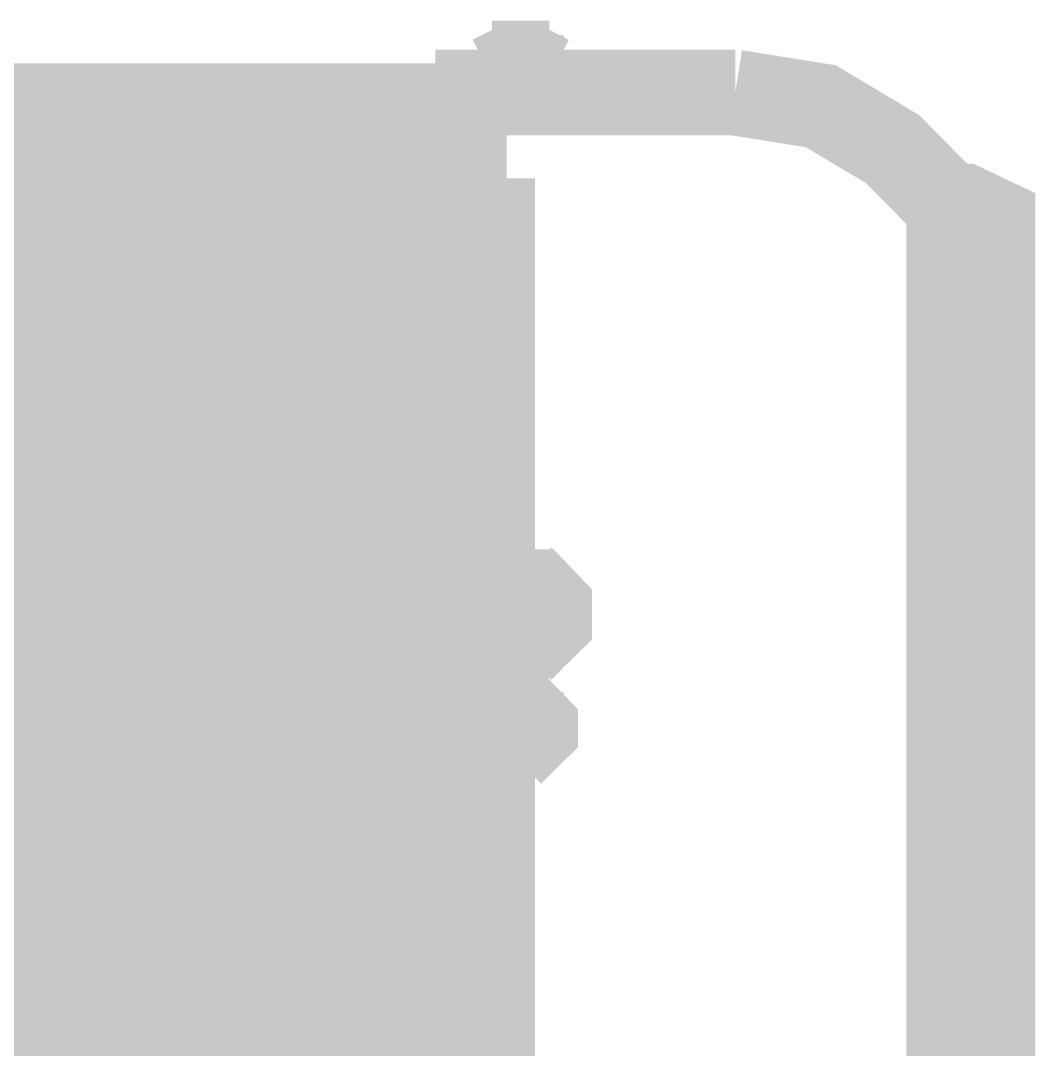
# Model space of a CAD drawing. Extents: x 0.1 to 11.6, y 0.3 to 16.2.
# Drawn here: x 8.6033 to 8.7217, y 13.4116 to 13.5317 of the extents above; entities that cross this region are included whole.
import ezdxf

# ---------------------------------------------------------------- set-up
doc = ezdxf.new("R2010")
doc.units = 0
doc.header["$MEASUREMENT"] = 0

msp = doc.modelspace()

# ---------------------------------------------------------------- linework, layer by layer
at = {"color": 0}
for points, const_width in [([(8.65831, 13.5267), (8.65831, 13.525)], 0.01), ([(8.66168, 13.5267), (8.65831, 13.525)], 0.01), ([(8.66168, 13.5267), (8.65831, 13.5267)], 0.01), ([(8.66499, 13.525), (8.66168, 13.5267)], 0.01), ([(8.66499, 13.5267), (8.66168, 13.5267)], 0.01), ([(8.66499, 13.525), (8.66499, 13.5267)], 0.01), ([(8.65831, 13.525), (8.65831, 13.5233)], 0.01), ([(8.65831, 13.5267), (8.66168, 13.5267)], 0.00667), ([(8.66168, 13.5267), (8.66336, 13.5267)], 0.00667), ([(8.66499, 13.5233), (8.66499, 13.525)], 0.01), ([(8.66336, 13.5267), (8.66499, 13.5267)], 0.00667), ([(8.66336, 13.5267), (8.66499, 13.5267)], 0.00667), ([(8.66336, 13.5267), (8.66499, 13.5267)], 0.00667), ([(8.66499, 13.5267), (8.66667, 13.5267)], 0.00667), ([(8.655, 13.5233), (8.65169, 13.5233)], 0.01), ([(8.65169, 13.5217), (8.65169, 13.5233)], 0.01), ([(8.65169, 13.5233), (8.65332, 13.5233)], 0.01), ([(8.68668, 13.5233), (8.655, 13.5233)], 0.01), ([(8.655, 13.5233), (8.655, 13.4616)], 0.01), ([(8.65831, 13.525), (8.66168, 13.525)], 0.00667), ([(8.66168, 13.5233), (8.66, 13.5233)], 0.01), ([(8.66336, 13.5233), (8.66168, 13.5233)], 0.01), ([(8.66168, 13.525), (8.66499, 13.525)], 0.00667), ([(8.71164, 13.51), (8.70503, 13.5167), (8.69667, 13.5217), (8.68668, 13.5233)], 0.01), ([(8.56168, 13.5217), (8.63167, 13.5217)], 0.01), ([(8.63167, 13.5217), (8.63499, 13.5217)], 0.01), ([(8.63499, 13.5217), (8.63499, 13.52)], 0.01), ([(8.63499, 13.52), (8.63499, 13.5217)], 0.01), ([(8.63499, 13.5217), (8.655, 13.5217)], 0.01), ([(8.65668, 13.5233), (8.655, 13.5233)], 0.00667), ([(8.65668, 13.5217), (8.65668, 13.5233)], 0.00667), ([(8.65668, 13.5233), (8.65831, 13.5233)], 0.00667), ([(8.65831, 13.5233), (8.66499, 13.5233)], 0.00667), ([(8.65831, 13.5233), (8.66, 13.5233)], 0.00667), ([(8.65831, 13.5233), (8.66499, 13.5233)], 0.00667), ([(8.66, 13.5233), (8.65831, 13.5233)], 0.00667), ([(8.65831, 13.5233), (8.66168, 13.5233)], 0.00667), ([(8.65831, 13.5233), (8.66, 13.5233)], 0.00667), ([(8.66168, 13.5233), (8.66499, 13.5233)], 0.00667), ([(8.66499, 13.5233), (8.66336, 13.5233)], 0.00667), ([(8.66499, 13.5233), (8.66667, 13.5233)], 0.00667), ([(8.66499, 13.5233), (8.66667, 13.5233)], 0.00667), ([(8.53836, 13.52), (8.655, 13.52)], 0.01), ([(8.56168, 13.52), (8.63167, 13.52)], 0.01), ([(8.63167, 13.52), (8.63499, 13.52)], 0.01), ([(8.63499, 13.52), (8.63667, 13.52)], 0.01), ([(8.63499, 13.5217), (8.65169, 13.5217)], 0.00667), ([(8.65169, 13.515), (8.65169, 13.5217)], 0.00667), ([(8.65169, 13.5217), (8.65332, 13.5217)], 0.00667), ([(8.655, 13.5217), (8.65668, 13.5217)], 0.00667), ([(8.655, 13.52), (8.655, 13.5217)], 0.00667), ([(8.65668, 13.515), (8.65668, 13.5217)], 0.00667), ([(8.62169, 13.5133), (8.62169, 13.52)], 0.00667), ([(8.62831, 13.52), (8.62831, 13.5133)], 0.00667), ([(8.655, 13.52), (8.65668, 13.52)], 0.00667), ([(8.655, 13.515), (8.655, 13.52)], 0.00667), ([(8.53836, 13.515), (8.655, 13.515)], 0.01), ([(8.63835, 13.5133), (8.65169, 13.515)], 0.00667), ([(8.65169, 13.515), (8.63835, 13.5133)], 0.00667), ([(8.65169, 13.515), (8.63835, 13.5133)], 0.00667), ([(8.65169, 13.515), (8.65169, 13.5133)], 0.00667), ([(8.65668, 13.515), (8.65169, 13.515)], 0.00667), ([(8.65169, 13.515), (8.65332, 13.515)], 0.00667), ([(8.655, 13.515), (8.65668, 13.515)], 0.00667), ([(8.655, 13.51), (8.655, 13.515)], 0.00667), ([(8.65668, 13.4616), (8.65668, 13.515)], 0.00667), ([(8.62169, 13.5133), (8.57335, 13.5133)], 0.00667), ([(8.62169, 13.5133), (8.57335, 13.5133)], 0.00667), ([(8.63835, 13.5133), (8.61003, 13.5133)], 0.00667), ([(8.63835, 13.5133), (8.62831, 13.5133)], 0.00667), ([(8.63835, 13.5133), (8.62831, 13.5133)], 0.00667), ([(8.63835, 13.5117), (8.65169, 13.5133)], 0.00667), ([(8.63835, 13.5117), (8.63835, 13.5133)], 0.00667), ([(8.65169, 13.5133), (8.63835, 13.5117)], 0.00667), ([(8.63835, 13.5133), (8.63997, 13.5133)], 0.00667), ([(8.65169, 13.5133), (8.65169, 13.5117)], 0.00667), ([(8.655, 13.5133), (8.65169, 13.5133)], 0.00667), ([(8.655, 13.5133), (8.65169, 13.5133)], 0.00667), ([(8.65668, 13.5133), (8.66, 13.5133)], 0.00667), ([(8.66, 13.4683), (8.66, 13.5133)], 0.00667), ([(8.53836, 13.51), (8.655, 13.51)], 0.01), ([(8.63835, 13.5117), (8.61003, 13.5117)], 0.00667), ([(8.63835, 13.5117), (8.61003, 13.5117)], 0.00667), ([(8.63835, 13.5084), (8.65169, 13.5117)], 0.00667), ([(8.63835, 13.51), (8.63835, 13.5117)], 0.00667), ([(8.65169, 13.5117), (8.63835, 13.51)], 0.00667), ([(8.65169, 13.5117), (8.65169, 13.5084)], 0.00667), ([(8.655, 13.5117), (8.65169, 13.5117)], 0.00667), ([(8.655, 13.5117), (8.65169, 13.5117)], 0.00667), ([(8.71669, 13.5067), (8.71669, 13.5084), (8.71332, 13.51), (8.71164, 13.51)], 0.01), ([(8.71164, 13.51), (8.71164, 13.4616)], 0.01), ([(8.63835, 13.51), (8.61003, 13.51)], 0.00667), ([(8.655, 13.51), (8.65668, 13.51)], 0.00667), ([(8.655, 13.5017), (8.655, 13.51)], 0.00667), ([(8.63835, 13.5084), (8.61003, 13.5084)], 0.00667), ([(8.63835, 13.505), (8.63835, 13.5084)], 0.00667), ([(8.65169, 13.5084), (8.63835, 13.505)], 0.00667), ([(8.655, 13.5084), (8.65169, 13.5084)], 0.00667), ([(8.71669, 13.46), (8.71669, 13.5067)], 0.01), ([(8.63835, 13.505), (8.65169, 13.5067)], 0.00667), ([(8.65169, 13.5067), (8.65169, 13.5017)], 0.00667), ([(8.655, 13.5067), (8.65169, 13.5067)], 0.00667), ([(8.71669, 13.505), (8.71669, 13.5067)], 0.00667), ([(8.63835, 13.505), (8.61003, 13.505)], 0.00667), ([(8.63835, 13.505), (8.61003, 13.505)], 0.00667), ([(8.63835, 13.4983), (8.63835, 13.505)], 0.00667), ([(8.71669, 13.505), (8.71669, 13.46)], 0.00667), ([(8.655, 13.5017), (8.53836, 13.5017)], 0.01), ([(8.65169, 13.5017), (8.63835, 13.4983)], 0.00667), ([(8.655, 13.5017), (8.65169, 13.5017)], 0.00667), ([(8.655, 13.5017), (8.65668, 13.5017)], 0.00667), ([(8.63835, 13.4983), (8.61003, 13.4983)], 0.00667), ([(8.56836, 13.495), (8.62668, 13.495)], 0.01), ([(8.62668, 13.495), (8.62668, 13.4867)], 0.01), ([(8.62668, 13.495), (8.63835, 13.495)], 0.01), ([(8.63835, 13.495), (8.63835, 13.4867)], 0.01), ([(8.63835, 13.495), (8.655, 13.495)], 0.01), ([(8.56836, 13.4933), (8.62668, 13.4933)], 0.01), ([(8.63835, 13.4933), (8.655, 13.4933)], 0.01), ([(8.63835, 13.4867), (8.63835, 13.4933)], 0.01), ([(8.65169, 13.4933), (8.65169, 13.4867)], 0.01), ([(8.655, 13.495), (8.65668, 13.495)], 0.00667), ([(8.655, 13.4933), (8.655, 13.495)], 0.00667), ([(8.64665, 13.4933), (8.57335, 13.4933)], 0.00667), ([(8.63167, 13.4933), (8.58664, 13.4933)], 0.00667), ([(8.63167, 13.4916), (8.62999, 13.4916), (8.62999, 13.49), (8.62999, 13.4883), (8.63167, 13.4883)], 0.01), ([(8.63167, 13.4883), (8.63499, 13.4883), (8.63499, 13.49), (8.63499, 13.4916), (8.63167, 13.4916)], 0.01), ([(8.64665, 13.4933), (8.63167, 13.4933)], 0.00667), ([(8.64501, 13.4916), (8.64501, 13.4933)], 0.00667), ([(8.64665, 13.4933), (8.64833, 13.4933)], 0.00667), ([(8.65001, 13.4933), (8.64665, 13.4933)], 0.00667), ([(8.65169, 13.4883), (8.65169, 13.49), (8.65001, 13.4916), (8.64833, 13.49), (8.64665, 13.4883)], 0.00667), ([(8.65001, 13.4933), (8.65169, 13.4933), (8.65169, 13.4916), (8.65332, 13.4916), (8.65332, 13.49), (8.65332, 13.4883), (8.655, 13.4883)], 0.00667), ([(8.655, 13.4933), (8.65668, 13.4933)], 0.00667), ([(8.57497, 13.4916), (8.64501, 13.4916)], 0.00667), ([(8.59999, 13.4916), (8.63167, 13.4916)], 0.00667), ([(8.59999, 13.4916), (8.60167, 13.4916)], 0.00667), ([(8.60499, 13.4916), (8.60667, 13.49)], 0.00667), ([(8.60667, 13.49), (8.60667, 13.4916)], 0.00667), ([(8.62332, 13.49), (8.62332, 13.4916)], 0.00667), ([(8.62668, 13.4916), (8.62332, 13.49)], 0.00667), ([(8.63167, 13.4916), (8.62999, 13.4916)], 0.00667), ([(8.63167, 13.4916), (8.64501, 13.4916)], 0.00667), ([(8.63167, 13.4916), (8.63336, 13.4916)], 0.00667), ([(8.63667, 13.4916), (8.63997, 13.49)], 0.00667), ([(8.63997, 13.49), (8.63997, 13.4916)], 0.00667), ([(8.64501, 13.4916), (8.64501, 13.4883)], 0.00667), ([(8.65332, 13.4883), (8.65169, 13.4916), (8.65001, 13.4916), (8.64665, 13.4916), (8.64665, 13.4883)], 0.00667), ([(8.60667, 13.49), (8.59332, 13.49)], 0.00667), ([(8.60835, 13.49), (8.59999, 13.49)], 0.00667), ([(8.60835, 13.49), (8.64501, 13.49)], 0.00667), ([(8.63997, 13.49), (8.62332, 13.49)], 0.00667), ([(8.65169, 13.4883), (8.65169, 13.49), (8.65001, 13.49), (8.64833, 13.49), (8.64833, 13.4883)], 0.00667), ([(8.56836, 13.4867), (8.62668, 13.4867)], 0.01), ([(8.62668, 13.4867), (8.62668, 13.485)], 0.01), ([(8.62668, 13.4867), (8.62831, 13.4867)], 0.01), ([(8.63835, 13.4867), (8.655, 13.4867)], 0.01), ([(8.63835, 13.485), (8.63835, 13.4867)], 0.01), ([(8.63835, 13.4867), (8.63997, 13.4867)], 0.01), ([(8.64501, 13.4883), (8.64665, 13.485), (8.65001, 13.4833)], 0.00667), ([(8.64665, 13.4883), (8.64665, 13.4867), (8.65001, 13.485), (8.65169, 13.4867), (8.65332, 13.4883)], 0.00667), ([(8.64665, 13.4883), (8.64833, 13.4867), (8.65001, 13.4867), (8.65169, 13.4867), (8.65169, 13.4883)], 0.00667), ([(8.64833, 13.4883), (8.64833, 13.4867), (8.65001, 13.4867), (8.65169, 13.4867), (8.65169, 13.4883)], 0.00667), ([(8.655, 13.4883), (8.655, 13.47)], 0.00667), ([(8.655, 13.4867), (8.65668, 13.4867)], 0.00667), ([(8.655, 13.485), (8.655, 13.4867)], 0.00667), ([(8.56836, 13.485), (8.62668, 13.485)], 0.01), ([(8.63835, 13.485), (8.62668, 13.485)], 0.01), ([(8.63835, 13.485), (8.655, 13.485)], 0.01), ([(8.63835, 13.4767), (8.63835, 13.485)], 0.01), ([(8.65169, 13.485), (8.65169, 13.4767)], 0.01), ([(8.655, 13.485), (8.65668, 13.485)], 0.00667), ([(8.655, 13.48), (8.65332, 13.4833), (8.65001, 13.4833)], 0.00667), ([(8.65001, 13.4833), (8.65169, 13.4833)], 0.00667), ([(8.61333, 13.4817), (8.61333, 13.48)], 0.00667), ([(8.61333, 13.4817), (8.63997, 13.4817)], 0.00667), ([(8.64165, 13.48), (8.64165, 13.4817), (8.63997, 13.4817)], 0.00667), ([(8.61333, 13.4483), (8.61333, 13.48)], 0.00667), ([(8.61333, 13.445), (8.61333, 13.48)], 0.00667), ([(8.61501, 13.48), (8.61333, 13.48)], 0.00667), ([(8.61501, 13.48), (8.63835, 13.48)], 0.00667), ([(8.63997, 13.48), (8.63835, 13.48)], 0.00667), ([(8.63997, 13.48), (8.63997, 13.4583)], 0.00667), ([(8.64165, 13.48), (8.64165, 13.46)], 0.00667), ([(8.53836, 13.4767), (8.655, 13.4767)], 0.01), ([(8.53836, 13.4767), (8.655, 13.4767)], 0.01), ([(8.625, 13.475), (8.625, 13.4783)], 0.00667), ([(8.625, 13.4783), (8.63336, 13.4783)], 0.00667), ([(8.63336, 13.4783), (8.63336, 13.4767)], 0.00667), ([(8.63835, 13.4683), (8.63835, 13.4767)], 0.01), ([(8.65169, 13.4767), (8.65169, 13.47)], 0.01), ([(8.62668, 13.4767), (8.62831, 13.4767)], 0.00667), ([(8.62668, 13.475), (8.62668, 13.4767)], 0.00667), ([(8.62831, 13.4767), (8.62831, 13.475)], 0.00667), ([(8.63336, 13.4767), (8.62999, 13.4767)], 0.00667), ([(8.62999, 13.4767), (8.62999, 13.475)], 0.00667), ([(8.655, 13.4767), (8.65668, 13.4767)], 0.00667), ([(8.655, 13.4767), (8.65668, 13.4767)], 0.00667), ([(8.655, 13.4767), (8.65668, 13.4767)], 0.00667), ([(8.625, 13.4733), (8.625, 13.475)], 0.00667), ([(8.62668, 13.4733), (8.62668, 13.475)], 0.00667), ([(8.62668, 13.475), (8.62831, 13.475)], 0.00667), ([(8.62831, 13.475), (8.62999, 13.475)], 0.00667), ([(8.62831, 13.475), (8.62831, 13.4733)], 0.00667), ([(8.62999, 13.475), (8.63167, 13.475)], 0.00667), ([(8.62999, 13.475), (8.62999, 13.4733)], 0.00667), ([(8.625, 13.4733), (8.62668, 13.4733)], 0.00667), ([(8.62668, 13.4717), (8.625, 13.4733)], 0.00667), ([(8.625, 13.4733), (8.62668, 13.4733)], 0.00667), ([(8.62831, 13.4733), (8.62668, 13.4733)], 0.00667), ([(8.62668, 13.4733), (8.62831, 13.4733)], 0.00667), ([(8.62668, 13.4733), (8.62831, 13.4733)], 0.00667), ([(8.62831, 13.4733), (8.62999, 13.4733)], 0.00667), ([(8.62831, 13.4733), (8.62999, 13.4733)], 0.00667), ([(8.62831, 13.4733), (8.62831, 13.4717)], 0.00667), ([(8.62999, 13.4733), (8.62831, 13.4733)], 0.00667), ([(8.63167, 13.4717), (8.62999, 13.4733)], 0.00667), ([(8.62999, 13.4733), (8.63167, 13.4733)], 0.00667), ([(8.62999, 13.4733), (8.63167, 13.4733)], 0.00667), ([(8.62999, 13.4733), (8.63167, 13.4733)], 0.00667), ([(8.62999, 13.4733), (8.63167, 13.4733)], 0.00667), ([(8.63167, 13.4733), (8.63336, 13.4733)], 0.00667), ([(8.63167, 13.4733), (8.63336, 13.4733)], 0.00667), ([(8.63336, 13.4733), (8.63499, 13.4733)], 0.00667), ([(8.63336, 13.4733), (8.63336, 13.4717)], 0.00667), ([(8.62831, 13.4717), (8.62668, 13.4717)], 0.00667), ([(8.62668, 13.4717), (8.62831, 13.4717)], 0.00667), ([(8.62831, 13.4717), (8.62999, 13.4717)], 0.00667), ([(8.62831, 13.4717), (8.62999, 13.4717)], 0.00667), ([(8.62831, 13.47), (8.62831, 13.4717)], 0.00667), ([(8.62999, 13.4717), (8.63167, 13.4717)], 0.00667), ([(8.63167, 13.4717), (8.63336, 13.4717)], 0.00667), ([(8.63167, 13.4717), (8.63336, 13.47)], 0.00667), ([(8.63167, 13.4717), (8.63336, 13.4717)], 0.00667), ([(8.63336, 13.4717), (8.63167, 13.4717)], 0.00667), ([(8.63336, 13.4717), (8.63499, 13.4717)], 0.00667), ([(8.64833, 13.4667), (8.64833, 13.47)], 0.01), ([(8.64833, 13.47), (8.65169, 13.47)], 0.01), ([(8.65169, 13.4667), (8.65169, 13.47)], 0.01), ([(8.65169, 13.47), (8.655, 13.47)], 0.01), ([(8.655, 13.4667), (8.655, 13.47)], 0.01), ([(8.53836, 13.4683), (8.64833, 13.4683)], 0.01), ([(8.53836, 13.4683), (8.64833, 13.4683)], 0.01), ([(8.62668, 13.4683), (8.62831, 13.47)], 0.00667), ([(8.62831, 13.47), (8.62999, 13.47)], 0.00667), ([(8.62831, 13.4683), (8.62831, 13.47)], 0.00667), ([(8.62831, 13.47), (8.62999, 13.47)], 0.00667), ([(8.62831, 13.47), (8.62999, 13.47)], 0.00667), ([(8.62999, 13.47), (8.63167, 13.47)], 0.00667), ([(8.62999, 13.47), (8.63167, 13.47)], 0.00667), ([(8.63167, 13.47), (8.63336, 13.47)], 0.00667), ([(8.63167, 13.47), (8.63336, 13.47)], 0.00667), ([(8.63336, 13.47), (8.63499, 13.47)], 0.00667), ([(8.63336, 13.47), (8.63499, 13.47)], 0.00667), ([(8.63336, 13.47), (8.63336, 13.4683)], 0.00667), ([(8.63336, 13.47), (8.63336, 13.4683)], 0.00667), ([(8.63835, 13.46), (8.63835, 13.4683)], 0.01), ([(8.655, 13.4683), (8.65668, 13.4683)], 0.01), ([(8.655, 13.4683), (8.65668, 13.4683)], 0.01), ([(8.62668, 13.4683), (8.62831, 13.4683)], 0.00667), ([(8.62831, 13.4667), (8.62668, 13.4683)], 0.00667), ([(8.62831, 13.4667), (8.62831, 13.4683)], 0.00667), ([(8.62831, 13.4683), (8.62999, 13.4683)], 0.00667), ([(8.62831, 13.4683), (8.62999, 13.4683)], 0.00667), ([(8.63336, 13.4683), (8.63336, 13.4667)], 0.00667), ([(8.63336, 13.4683), (8.63499, 13.4683)], 0.00667), ([(8.63336, 13.4683), (8.63499, 13.4683)], 0.00667), ([(8.63336, 13.4683), (8.63336, 13.4667)], 0.00667), ([(8.63336, 13.4683), (8.63499, 13.4683)], 0.00667), ([(8.64833, 13.4667), (8.65169, 13.4667)], 0.01), ([(8.65169, 13.4667), (8.655, 13.4667)], 0.01), ([(8.65169, 13.4667), (8.65169, 13.4616)], 0.01), ([(8.655, 13.4683), (8.65668, 13.4683)], 0.00667), ([(8.655, 13.4683), (8.65668, 13.4683)], 0.00667), ([(8.655, 13.4683), (8.65668, 13.4683)], 0.00667), ([(8.66168, 13.4667), (8.66, 13.465), (8.65831, 13.4633), (8.65831, 13.4616), (8.66, 13.46), (8.66168, 13.4583)], 0.01), ([(8.66168, 13.4583), (8.66336, 13.46), (8.66499, 13.4616), (8.66499, 13.4633), (8.66336, 13.465), (8.66168, 13.4667)], 0.01), ([(8.62831, 13.4667), (8.62999, 13.4667)], 0.00667), ([(8.62831, 13.465), (8.62831, 13.4667)], 0.00667), ([(8.62831, 13.4667), (8.62999, 13.4667)], 0.00667), ([(8.62999, 13.4667), (8.62831, 13.4667)], 0.00667), ([(8.62999, 13.4667), (8.63167, 13.4667)], 0.00667), ([(8.63167, 13.4667), (8.62999, 13.4667)], 0.00667), ([(8.63167, 13.4667), (8.63336, 13.4667)], 0.00667), ([(8.63336, 13.4667), (8.63167, 13.4667)], 0.00667), ([(8.63336, 13.4667), (8.63336, 13.465)], 0.00667), ([(8.63336, 13.4667), (8.63499, 13.4667)], 0.00667), ([(8.63336, 13.4667), (8.63499, 13.4667)], 0.00667), ([(8.655, 13.4667), (8.655, 13.4616)], 0.00667), ([(8.66168, 13.465), (8.66, 13.465), (8.66, 13.4633), (8.66, 13.4616), (8.66, 13.46), (8.66168, 13.46)], 0.01), ([(8.66168, 13.46), (8.66336, 13.46), (8.66499, 13.4616), (8.66499, 13.4633), (8.66336, 13.465), (8.66168, 13.465)], 0.01), ([(8.71669, 13.465), (8.71669, 13.4667)], 0.00667), ([(8.62831, 13.465), (8.62999, 13.465)], 0.00667), ([(8.62999, 13.465), (8.62831, 13.465)], 0.00667), ([(8.63167, 13.465), (8.62999, 13.465)], 0.00667), ([(8.63336, 13.465), (8.63167, 13.465)], 0.00667), ([(8.63167, 13.465), (8.63336, 13.465)], 0.00667), ([(8.63167, 13.465), (8.63336, 13.4633)], 0.00667), ([(8.63167, 13.465), (8.63336, 13.465)], 0.00667), ([(8.63167, 13.4633), (8.63167, 13.465)], 0.00667), ([(8.66168, 13.465), (8.66, 13.465), (8.65831, 13.4633)], 0.00667), ([(8.66499, 13.4633), (8.66336, 13.465), (8.66168, 13.465)], 0.00667), ([(8.62668, 13.4633), (8.62831, 13.4633)], 0.00667), ([(8.62668, 13.4616), (8.62668, 13.4633)], 0.00667), ([(8.62831, 13.4633), (8.62999, 13.4633)], 0.00667), ([(8.62831, 13.4633), (8.62999, 13.4633)], 0.00667), ([(8.62831, 13.4633), (8.62999, 13.4633)], 0.00667), ([(8.62831, 13.4633), (8.62999, 13.4633)], 0.00667), ([(8.62831, 13.4633), (8.62999, 13.4633)], 0.00667), ([(8.62831, 13.4633), (8.62999, 13.4633)], 0.00667), ([(8.62999, 13.4633), (8.62831, 13.4633)], 0.00667), ([(8.62831, 13.4633), (8.62831, 13.4616)], 0.00667), ([(8.63167, 13.46), (8.62999, 13.4633)], 0.00667), ([(8.62999, 13.4633), (8.63167, 13.4633)], 0.00667), ([(8.62999, 13.4633), (8.63167, 13.4633)], 0.00667), ([(8.62999, 13.4633), (8.63167, 13.4633)], 0.00667), ([(8.62999, 13.4633), (8.63167, 13.4616)], 0.00667), ([(8.62999, 13.4633), (8.63167, 13.4633)], 0.00667), ([(8.63167, 13.4633), (8.63336, 13.4633)], 0.00667), ([(8.63336, 13.4633), (8.63167, 13.4633)], 0.00667), ([(8.63336, 13.4633), (8.63499, 13.4633)], 0.00667), ([(8.63336, 13.4633), (8.63499, 13.4633)], 0.00667), ([(8.63336, 13.4633), (8.63336, 13.4616)], 0.00667), ([(8.63336, 13.4616), (8.63336, 13.4633)], 0.00667), ([(8.63336, 13.4633), (8.63499, 13.4633)], 0.00667), ([(8.65169, 13.4616), (8.65332, 13.4616)], 0.01), ([(8.655, 13.4616), (8.65169, 13.4616)], 0.01), ([(8.65169, 13.46), (8.65169, 13.4616)], 0.01), ([(8.655, 13.4616), (8.655, 13.3883)], 0.01), ([(8.65831, 13.4616), (8.66, 13.4616)], 0.01), ([(8.65831, 13.4616), (8.66, 13.4616)], 0.01), ([(8.65831, 13.4616), (8.66, 13.46), (8.66168, 13.4583)], 0.01), ([(8.65831, 13.4633), (8.65831, 13.4616)], 0.00667), ([(8.65831, 13.4633), (8.66499, 13.4633)], 0.00667), ([(8.66168, 13.4583), (8.66336, 13.46), (8.66499, 13.4616)], 0.01), ([(8.66499, 13.4616), (8.66667, 13.4616)], 0.01), ([(8.66499, 13.4616), (8.66667, 13.4616)], 0.01), ([(8.66499, 13.4616), (8.66499, 13.4633)], 0.00667), ([(8.71164, 13.4616), (8.71164, 13.4017)], 0.01), ([(8.54335, 13.46), (8.65169, 13.46)], 0.01), ([(8.62668, 13.4616), (8.62831, 13.4616)], 0.00667), ([(8.62668, 13.4616), (8.62831, 13.4616)], 0.00667), ([(8.62831, 13.46), (8.62668, 13.4616)], 0.00667), ([(8.62831, 13.4616), (8.62831, 13.46)], 0.00667), ([(8.62831, 13.4616), (8.62999, 13.4616)], 0.00667), ([(8.63167, 13.4616), (8.63336, 13.4616)], 0.00667), ([(8.63167, 13.4616), (8.63167, 13.46)], 0.00667), ([(8.63336, 13.4616), (8.63336, 13.46)], 0.00667), ([(8.63336, 13.4616), (8.63499, 13.4616)], 0.00667), ([(8.63336, 13.4616), (8.63499, 13.4616)], 0.00667), ([(8.63336, 13.46), (8.63336, 13.4616)], 0.00667), ([(8.65169, 13.4583), (8.65169, 13.46)], 0.01), ([(8.65668, 13.4616), (8.655, 13.4616)], 0.00667), ([(8.655, 13.46), (8.655, 13.4616)], 0.00667), ([(8.65668, 13.46), (8.65668, 13.4616)], 0.00667), ([(8.65831, 13.4616), (8.66499, 13.4616)], 0.00667), ([(8.71669, 13.405), (8.71669, 13.46)], 0.01), ([(8.54335, 13.4583), (8.65169, 13.4583)], 0.01), ([(8.62831, 13.46), (8.62999, 13.46)], 0.00667), ([(8.62831, 13.46), (8.62999, 13.46)], 0.00667), ([(8.62831, 13.46), (8.62999, 13.46)], 0.00667), ([(8.62831, 13.46), (8.62999, 13.46)], 0.00667), ([(8.62831, 13.46), (8.62999, 13.46)], 0.00667), ([(8.62831, 13.46), (8.62999, 13.46)], 0.00667), ([(8.62999, 13.46), (8.62831, 13.46)], 0.00667), ([(8.62999, 13.46), (8.63167, 13.46)], 0.00667), ([(8.63167, 13.46), (8.63336, 13.46)], 0.00667), ([(8.63167, 13.46), (8.63336, 13.46)], 0.00667), ([(8.63167, 13.4583), (8.63167, 13.46)], 0.00667), ([(8.63167, 13.46), (8.63336, 13.46)], 0.00667), ([(8.63167, 13.46), (8.63336, 13.46)], 0.00667), ([(8.63336, 13.46), (8.63499, 13.46)], 0.00667), ([(8.63336, 13.46), (8.63499, 13.46)], 0.00667), ([(8.63336, 13.46), (8.63336, 13.4583)], 0.00667), ([(8.63336, 13.46), (8.63499, 13.46)], 0.00667), ([(8.63835, 13.4517), (8.63835, 13.4583)], 0.01), ([(8.63835, 13.4483), (8.63997, 13.455), (8.64165, 13.46)], 0.00667), ([(8.65169, 13.4517), (8.65169, 13.4583)], 0.01), ([(8.655, 13.46), (8.655, 13.4583)], 0.00667), ([(8.65668, 13.4583), (8.65668, 13.46)], 0.00667), ([(8.71669, 13.46), (8.71669, 13.4067)], 0.00667), ([(8.61333, 13.4483), (8.62169, 13.445), (8.62999, 13.4467), (8.63667, 13.4517), (8.63997, 13.4583)], 0.00667), ([(8.62668, 13.4567), (8.62831, 13.4583)], 0.00667), ([(8.62831, 13.4583), (8.62999, 13.4583)], 0.00667), ([(8.62831, 13.4583), (8.62999, 13.4583)], 0.00667), ([(8.62831, 13.4583), (8.62999, 13.4583)], 0.00667), ([(8.62831, 13.4583), (8.62999, 13.4583)], 0.00667), ([(8.62999, 13.4583), (8.63167, 13.4583)], 0.00667), ([(8.62999, 13.4583), (8.62999, 13.4567)], 0.00667), ([(8.62999, 13.4583), (8.63167, 13.4583)], 0.00667), ([(8.63167, 13.4583), (8.63336, 13.4583)], 0.00667), ([(8.63167, 13.4583), (8.63336, 13.4583)], 0.00667), ([(8.63336, 13.4567), (8.63167, 13.4583)], 0.00667), ([(8.63167, 13.4583), (8.63336, 13.4583)], 0.00667), ([(8.63167, 13.4583), (8.63336, 13.4583)], 0.00667), ([(8.63336, 13.4583), (8.63167, 13.4583)], 0.00667), ([(8.63336, 13.4583), (8.63336, 13.4567)], 0.00667), ([(8.63336, 13.4583), (8.63499, 13.4583)], 0.00667), ([(8.63336, 13.4583), (8.63499, 13.4583)], 0.00667), ([(8.655, 13.4583), (8.655, 13.4517)], 0.00667), ([(8.65668, 13.4517), (8.65668, 13.4583)], 0.00667), ([(8.62668, 13.455), (8.62668, 13.4567)], 0.00667), ([(8.62668, 13.4567), (8.62831, 13.4567)], 0.00667), ([(8.62999, 13.4567), (8.62831, 13.4567)], 0.00667), ([(8.62831, 13.4567), (8.62999, 13.4567)], 0.00667), ([(8.62831, 13.4567), (8.62999, 13.4567)], 0.00667), ([(8.62831, 13.4567), (8.62831, 13.455)], 0.00667), ([(8.62831, 13.4567), (8.62999, 13.4567)], 0.00667), ([(8.62999, 13.4567), (8.63167, 13.4567)], 0.00667), ([(8.63167, 13.4533), (8.62999, 13.4567)], 0.00667), ([(8.62999, 13.4567), (8.63167, 13.4567)], 0.00667), ([(8.63167, 13.4567), (8.63167, 13.455)], 0.00667), ([(8.63336, 13.4567), (8.63336, 13.455)], 0.00667), ([(8.63336, 13.4567), (8.63499, 13.4567)], 0.00667), ([(8.63336, 13.455), (8.63336, 13.4567)], 0.00667), ([(8.63336, 13.4567), (8.63499, 13.4567)], 0.00667), ([(8.62668, 13.455), (8.62831, 13.455)], 0.00667), ([(8.62831, 13.455), (8.62668, 13.455)], 0.00667), ([(8.62831, 13.4533), (8.62831, 13.455)], 0.00667), ([(8.62831, 13.455), (8.62999, 13.455)], 0.00667), ([(8.62831, 13.455), (8.62999, 13.455)], 0.00667), ([(8.62831, 13.455), (8.62999, 13.455)], 0.00667), ([(8.62831, 13.455), (8.62999, 13.455)], 0.00667), ([(8.62999, 13.455), (8.62999, 13.4533)], 0.00667), ([(8.63167, 13.455), (8.63336, 13.455)], 0.00667), ([(8.63167, 13.455), (8.63336, 13.455)], 0.00667), ([(8.63167, 13.455), (8.63336, 13.455)], 0.00667), ([(8.63336, 13.455), (8.63499, 13.455)], 0.00667), ([(8.63336, 13.455), (8.63336, 13.4533)], 0.00667), ([(8.63336, 13.455), (8.63499, 13.455)], 0.00667), ([(8.63336, 13.455), (8.63499, 13.455)], 0.00667), ([(8.54335, 13.4517), (8.65169, 13.4517)], 0.01), ([(8.54335, 13.4517), (8.65169, 13.4517)], 0.01), ([(8.625, 13.4533), (8.62668, 13.4533)], 0.00667), ([(8.625, 13.4517), (8.625, 13.4533)], 0.00667), ([(8.62668, 13.4533), (8.62668, 13.4517)], 0.00667), ([(8.62831, 13.4533), (8.62999, 13.4533)], 0.00667), ([(8.62831, 13.4533), (8.62999, 13.4533)], 0.00667), ([(8.62999, 13.4533), (8.62831, 13.4533)], 0.00667), ([(8.63336, 13.4533), (8.63167, 13.4533)], 0.00667), ([(8.63167, 13.4533), (8.63336, 13.4533)], 0.00667), ([(8.63167, 13.4533), (8.63336, 13.4533)], 0.00667), ([(8.63167, 13.4533), (8.63336, 13.4533)], 0.00667), ([(8.63336, 13.4533), (8.63499, 13.4533)], 0.00667), ([(8.63336, 13.4533), (8.63499, 13.4533)], 0.00667), ([(8.63835, 13.4434), (8.63835, 13.4517)], 0.01), ([(8.65169, 13.45), (8.65169, 13.4517)], 0.01), ([(8.66168, 13.4533), (8.66, 13.4517), (8.65831, 13.45)], 0.00667), ([(8.66499, 13.45), (8.66336, 13.4517), (8.66168, 13.4533)], 0.00667), ([(8.62668, 13.4517), (8.625, 13.4517)], 0.00667), ([(8.63336, 13.4517), (8.62831, 13.4517)], 0.00667), ([(8.62831, 13.4517), (8.62999, 13.4517)], 0.00667), ([(8.62831, 13.4517), (8.63336, 13.4517)], 0.00667), ([(8.62999, 13.4316), (8.63667, 13.44), (8.64165, 13.4517)], 0.00667), ([(8.63336, 13.4517), (8.63499, 13.4517)], 0.00667), ([(8.64165, 13.4517), (8.64165, 13.45)], 0.00667), ([(8.655, 13.45), (8.65169, 13.45)], 0.01), ([(8.65169, 13.45), (8.65332, 13.45)], 0.01), ([(8.65169, 13.45), (8.65332, 13.45)], 0.01), ([(8.65169, 13.45), (8.65169, 13.445)], 0.01), ([(8.655, 13.4517), (8.655, 13.45)], 0.00667), ([(8.65668, 13.45), (8.65668, 13.4517)], 0.00667), ([(8.66168, 13.4517), (8.66, 13.4517), (8.65831, 13.45), (8.65831, 13.4483), (8.66, 13.4467), (8.66168, 13.445)], 0.00667), ([(8.66168, 13.4517), (8.66, 13.4517), (8.66, 13.45), (8.66, 13.4483), (8.66, 13.4467), (8.66168, 13.4467)], 0.00667), ([(8.66168, 13.445), (8.66336, 13.4467), (8.66499, 13.4483), (8.66499, 13.45), (8.66336, 13.4517), (8.66168, 13.4517)], 0.00667), ([(8.66168, 13.4467), (8.66336, 13.4467), (8.66499, 13.4483), (8.66499, 13.45), (8.66336, 13.4517), (8.66168, 13.4517)], 0.00667), ([(8.63336, 13.4316), (8.63835, 13.44), (8.64165, 13.45)], 0.00667), ([(8.65668, 13.45), (8.655, 13.45)], 0.00667), ([(8.655, 13.45), (8.655, 13.445)], 0.00667), ([(8.655, 13.45), (8.65668, 13.45)], 0.00667), ([(8.65668, 13.45), (8.65831, 13.45)], 0.00667), ([(8.65668, 13.3967), (8.65668, 13.45)], 0.00667), ([(8.65831, 13.4483), (8.65831, 13.45)], 0.00667), ([(8.65831, 13.45), (8.66, 13.45)], 0.00667), ([(8.65831, 13.45), (8.66499, 13.45)], 0.00667), ([(8.65831, 13.45), (8.65831, 13.4483)], 0.00667), ([(8.66499, 13.45), (8.66499, 13.4483)], 0.00667), ([(8.66499, 13.45), (8.66667, 13.45)], 0.00667), ([(8.66499, 13.4483), (8.66499, 13.45)], 0.00667), ([(8.63336, 13.445), (8.63499, 13.4483)], 0.00667), ([(8.63667, 13.4483), (8.63499, 13.4483)], 0.00667), ([(8.63667, 13.4483), (8.63835, 13.4483)], 0.00667), ([(8.63667, 13.4483), (8.63835, 13.4483)], 0.00667), ([(8.65831, 13.4483), (8.66499, 13.4483)], 0.00667), ([(8.65831, 13.4483), (8.66, 13.4467), (8.66168, 13.445)], 0.00667), ([(8.66168, 13.445), (8.66336, 13.4467), (8.66499, 13.4483)], 0.00667), ([(8.62668, 13.4316), (8.63336, 13.4383), (8.63835, 13.4467)], 0.00667), ([(8.63499, 13.445), (8.63667, 13.4467)], 0.00667), ([(8.63667, 13.4467), (8.63835, 13.4467)], 0.00667), ([(8.63667, 13.4467), (8.63835, 13.4467)], 0.00667), ([(8.63835, 13.4467), (8.63997, 13.4467)], 0.00667), ([(8.64833, 13.445), (8.64833, 13.4417)], 0.01), ([(8.64833, 13.445), (8.65169, 13.445)], 0.01), ([(8.65169, 13.445), (8.65169, 13.4417)], 0.01), ([(8.65169, 13.445), (8.655, 13.445)], 0.01), ([(8.655, 13.445), (8.655, 13.4417)], 0.01), ([(8.71669, 13.445), (8.71669, 13.4467)], 0.00667), ([(8.53836, 13.4434), (8.64833, 13.4434)], 0.01), ([(8.61333, 13.445), (8.61501, 13.4434)], 0.00667), ([(8.63336, 13.445), (8.63499, 13.445)], 0.00667), ([(8.63336, 13.445), (8.63499, 13.445)], 0.00667), ([(8.63336, 13.4434), (8.63336, 13.445)], 0.00667), ([(8.63499, 13.4434), (8.63499, 13.445)], 0.00667), ([(8.63499, 13.445), (8.63667, 13.445)], 0.00667), ([(8.655, 13.4434), (8.65668, 13.4434)], 0.01), ([(8.53836, 13.4417), (8.64833, 13.4417)], 0.01), ([(8.61333, 13.4316), (8.61333, 13.4434)], 0.00667), ([(8.61333, 13.4434), (8.61501, 13.4434)], 0.00667), ([(8.61501, 13.4417), (8.61501, 13.4434)], 0.00667), ([(8.61501, 13.4417), (8.61501, 13.4434)], 0.00667), ([(8.62668, 13.4417), (8.62999, 13.4434)], 0.00667), ([(8.63167, 13.4434), (8.62999, 13.4434)], 0.00667), ([(8.63167, 13.4417), (8.63499, 13.4434)], 0.00667), ([(8.63167, 13.4434), (8.63336, 13.4434)], 0.00667), ([(8.63167, 13.4434), (8.63336, 13.4434)], 0.00667), ([(8.63167, 13.4434), (8.63336, 13.4434)], 0.00667), ([(8.63499, 13.4434), (8.63667, 13.4434)], 0.00667), ([(8.63835, 13.435), (8.63835, 13.4417)], 0.01), ([(8.64833, 13.4417), (8.65169, 13.4417)], 0.01), ([(8.65169, 13.4417), (8.655, 13.4417)], 0.01), ([(8.65169, 13.4417), (8.65169, 13.435)], 0.01), ([(8.655, 13.4417), (8.65668, 13.4417)], 0.01), ([(8.655, 13.4434), (8.65668, 13.4434)], 0.00667), ([(8.655, 13.4417), (8.655, 13.4434)], 0.00667), ([(8.66, 13.3983), (8.66, 13.4434)], 0.00667), ([(8.61333, 13.4417), (8.61333, 13.44), (8.61501, 13.44)], 0.00667), ([(8.61501, 13.4417), (8.61333, 13.4417)], 0.00667), ([(8.61501, 13.4417), (8.61664, 13.4417)], 0.00667), ([(8.61501, 13.4417), (8.61833, 13.44)], 0.00667), ([(8.61501, 13.4417), (8.61664, 13.4417)], 0.00667), ([(8.62001, 13.4417), (8.61833, 13.4417)], 0.00667), ([(8.61833, 13.4417), (8.62001, 13.4417)], 0.00667), ([(8.61833, 13.44), (8.61833, 13.4417)], 0.00667), ([(8.62001, 13.4417), (8.62332, 13.4417)], 0.00667), ([(8.62332, 13.4417), (8.625, 13.4417)], 0.00667), ([(8.62332, 13.44), (8.62332, 13.4417)], 0.00667), ([(8.625, 13.44), (8.62668, 13.44), (8.62668, 13.4417)], 0.00667), ([(8.62668, 13.44), (8.62668, 13.4417)], 0.00667), ([(8.62831, 13.4417), (8.62668, 13.4417)], 0.00667), ([(8.62668, 13.4417), (8.62831, 13.4417)], 0.00667), ([(8.62668, 13.4417), (8.62831, 13.4417)], 0.00667), ([(8.62831, 13.4417), (8.62999, 13.4417)], 0.00667), ([(8.62999, 13.4417), (8.63167, 13.4417)], 0.00667), ([(8.62999, 13.4417), (8.63167, 13.4417)], 0.00667), ([(8.63167, 13.4417), (8.63336, 13.4417)], 0.00667), ([(8.63667, 13.4316), (8.64165, 13.4417)], 0.00667), ([(8.64165, 13.4417), (8.64165, 13.4316)], 0.00667), ([(8.655, 13.4417), (8.65668, 13.4417)], 0.00667), ([(8.655, 13.4417), (8.655, 13.4233)], 0.00667), ([(8.61501, 13.44), (8.61833, 13.4383)], 0.00667), ([(8.61833, 13.44), (8.62001, 13.44)], 0.00667), ([(8.61833, 13.4383), (8.61833, 13.44)], 0.00667), ([(8.62001, 13.44), (8.61833, 13.44)], 0.00667), ([(8.62001, 13.44), (8.62169, 13.44)], 0.00667), ([(8.62169, 13.44), (8.62332, 13.44)], 0.00667), ([(8.62169, 13.44), (8.62332, 13.44)], 0.00667), ([(8.62332, 13.44), (8.625, 13.44)], 0.00667), ([(8.62332, 13.44), (8.625, 13.44)], 0.00667), ([(8.62332, 13.44), (8.62332, 13.4383)], 0.00667), ([(8.62668, 13.4383), (8.62668, 13.44)], 0.00667), ([(8.62332, 13.4383), (8.62668, 13.4383)], 0.00667), ([(8.53836, 13.435), (8.655, 13.435)], 0.01), ([(8.53836, 13.4333), (8.655, 13.4333)], 0.01), ([(8.63835, 13.4267), (8.63835, 13.4333)], 0.01), ([(8.65169, 13.4333), (8.65169, 13.4267)], 0.01), ([(8.655, 13.435), (8.65668, 13.435)], 0.00667), ([(8.655, 13.4333), (8.655, 13.435)], 0.00667), ([(8.655, 13.4333), (8.65668, 13.4333)], 0.00667), ([(8.61333, 13.4316), (8.61501, 13.4316)], 0.00667), ([(8.62668, 13.4316), (8.61333, 13.4316)], 0.00667), ([(8.63336, 13.4316), (8.62999, 13.4316)], 0.00667), ([(8.63997, 13.4316), (8.63667, 13.4316)], 0.00667), ([(8.63997, 13.4316), (8.64165, 13.4316)], 0.00667), ([(8.65001, 13.4283), (8.65332, 13.4283), (8.655, 13.4316)], 0.00667), ([(8.56836, 13.4267), (8.62668, 13.4267)], 0.01), ([(8.62668, 13.425), (8.62668, 13.4267)], 0.01), ([(8.63835, 13.4267), (8.62668, 13.4267)], 0.01), ([(8.63835, 13.4267), (8.63835, 13.425)], 0.01), ([(8.63835, 13.4267), (8.655, 13.4267)], 0.01), ([(8.65001, 13.4283), (8.64665, 13.4267), (8.64501, 13.4233)], 0.00667), ([(8.65001, 13.4283), (8.65169, 13.4283)], 0.00667), ([(8.56836, 13.425), (8.62668, 13.425)], 0.01), ([(8.62668, 13.4167), (8.62668, 13.425)], 0.01), ([(8.62668, 13.425), (8.62831, 13.425)], 0.01), ([(8.63835, 13.425), (8.655, 13.425)], 0.01), ([(8.63835, 13.4167), (8.63835, 13.425)], 0.01), ([(8.63835, 13.425), (8.63997, 13.425)], 0.01), ([(8.63835, 13.4183), (8.63835, 13.425)], 0.01), ([(8.65332, 13.4233), (8.65169, 13.425), (8.65001, 13.4267), (8.64665, 13.425), (8.64665, 13.4233)], 0.00667), ([(8.65169, 13.425), (8.65169, 13.4183)], 0.01), ([(8.655, 13.425), (8.655, 13.4267)], 0.00667), ([(8.655, 13.4267), (8.65668, 13.4267)], 0.00667), ([(8.65169, 13.4233), (8.65001, 13.425), (8.64833, 13.4233)], 0.00667), ([(8.63167, 13.4233), (8.62999, 13.4233), (8.62999, 13.4217), (8.62999, 13.42), (8.63167, 13.4183)], 0.01), ([(8.63167, 13.4183), (8.63499, 13.42), (8.63499, 13.4217), (8.63499, 13.4233), (8.63167, 13.4233)], 0.01), ([(8.65169, 13.4233), (8.65169, 13.425), (8.65001, 13.425), (8.64833, 13.425), (8.64665, 13.4233)], 0.00667), ([(8.655, 13.425), (8.65668, 13.425)], 0.00667), ([(8.64501, 13.4233), (8.64501, 13.42)], 0.00667), ([(8.64665, 13.4233), (8.64665, 13.42), (8.65001, 13.42), (8.65169, 13.42), (8.65332, 13.4233)], 0.00667), ([(8.64665, 13.4233), (8.64833, 13.4217), (8.65001, 13.42), (8.65169, 13.4217), (8.65169, 13.4233)], 0.00667), ([(8.64833, 13.4233), (8.64833, 13.4217), (8.65001, 13.4217), (8.65169, 13.4217), (8.65169, 13.4233)], 0.00667), ([(8.655, 13.4233), (8.65332, 13.4217), (8.65332, 13.42), (8.65169, 13.42), (8.65169, 13.4183), (8.65001, 13.4183)], 0.00667), ([(8.63997, 13.4217), (8.62332, 13.4217)], 0.00667), ([(8.62332, 13.42), (8.62332, 13.4217)], 0.00667), ([(8.62668, 13.42), (8.62332, 13.4217)], 0.00667), ([(8.63667, 13.42), (8.63997, 13.4217)], 0.00667), ([(8.63997, 13.42), (8.63997, 13.4217)], 0.00667), ([(8.56836, 13.4183), (8.62668, 13.4183)], 0.01), ([(8.64501, 13.42), (8.57497, 13.42)], 0.00667), ([(8.60667, 13.42), (8.59332, 13.42)], 0.00667), ([(8.59999, 13.42), (8.60835, 13.42)], 0.00667), ([(8.59999, 13.42), (8.63167, 13.42)], 0.00667), ([(8.59999, 13.42), (8.60167, 13.42)], 0.00667), ([(8.60499, 13.42), (8.60667, 13.42)], 0.00667), ([(8.60667, 13.42), (8.60835, 13.42)], 0.00667), ([(8.64501, 13.42), (8.60835, 13.42)], 0.00667), ([(8.63167, 13.42), (8.62999, 13.42)], 0.00667), ([(8.63167, 13.42), (8.64501, 13.42)], 0.00667), ([(8.63167, 13.42), (8.63336, 13.42)], 0.00667), ([(8.63835, 13.4183), (8.655, 13.4183)], 0.01), ([(8.64501, 13.4183), (8.64501, 13.42)], 0.00667), ([(8.56836, 13.4167), (8.62668, 13.4167)], 0.01), ([(8.64665, 13.4183), (8.57335, 13.4183)], 0.00667), ([(8.63167, 13.4183), (8.58664, 13.4183)], 0.00667), ([(8.62668, 13.4167), (8.63835, 13.4167)], 0.01), ([(8.63167, 13.4183), (8.64665, 13.4183)], 0.00667), ([(8.63835, 13.4167), (8.655, 13.4167)], 0.01), ([(8.64665, 13.4183), (8.64833, 13.4183)], 0.00667), ([(8.65001, 13.4183), (8.64665, 13.4183)], 0.00667), ([(8.655, 13.4167), (8.655, 13.4183)], 0.00667), ([(8.655, 13.4183), (8.65668, 13.4183)], 0.00667), ([(8.655, 13.4167), (8.65668, 13.4167)], 0.00667), ([(8.655, 13.41), (8.53836, 13.41)], 0.01), ([(8.63835, 13.4117), (8.61003, 13.4117)], 0.00667), ([(8.63835, 13.4067), (8.63835, 13.4117)], 0.00667), ([(8.63835, 13.4117), (8.65169, 13.41)], 0.00667), ([(8.65169, 13.41), (8.65169, 13.405)], 0.00667), ([(8.655, 13.41), (8.65169, 13.41)], 0.00667), ([(8.655, 13.41), (8.65668, 13.41)], 0.00667), ([(8.655, 13.4017), (8.655, 13.41)], 0.00667)]:
    msp.add_lwpolyline(points, dxfattribs=dict(at, const_width=const_width))

doc.saveas('drawing.dxf')
